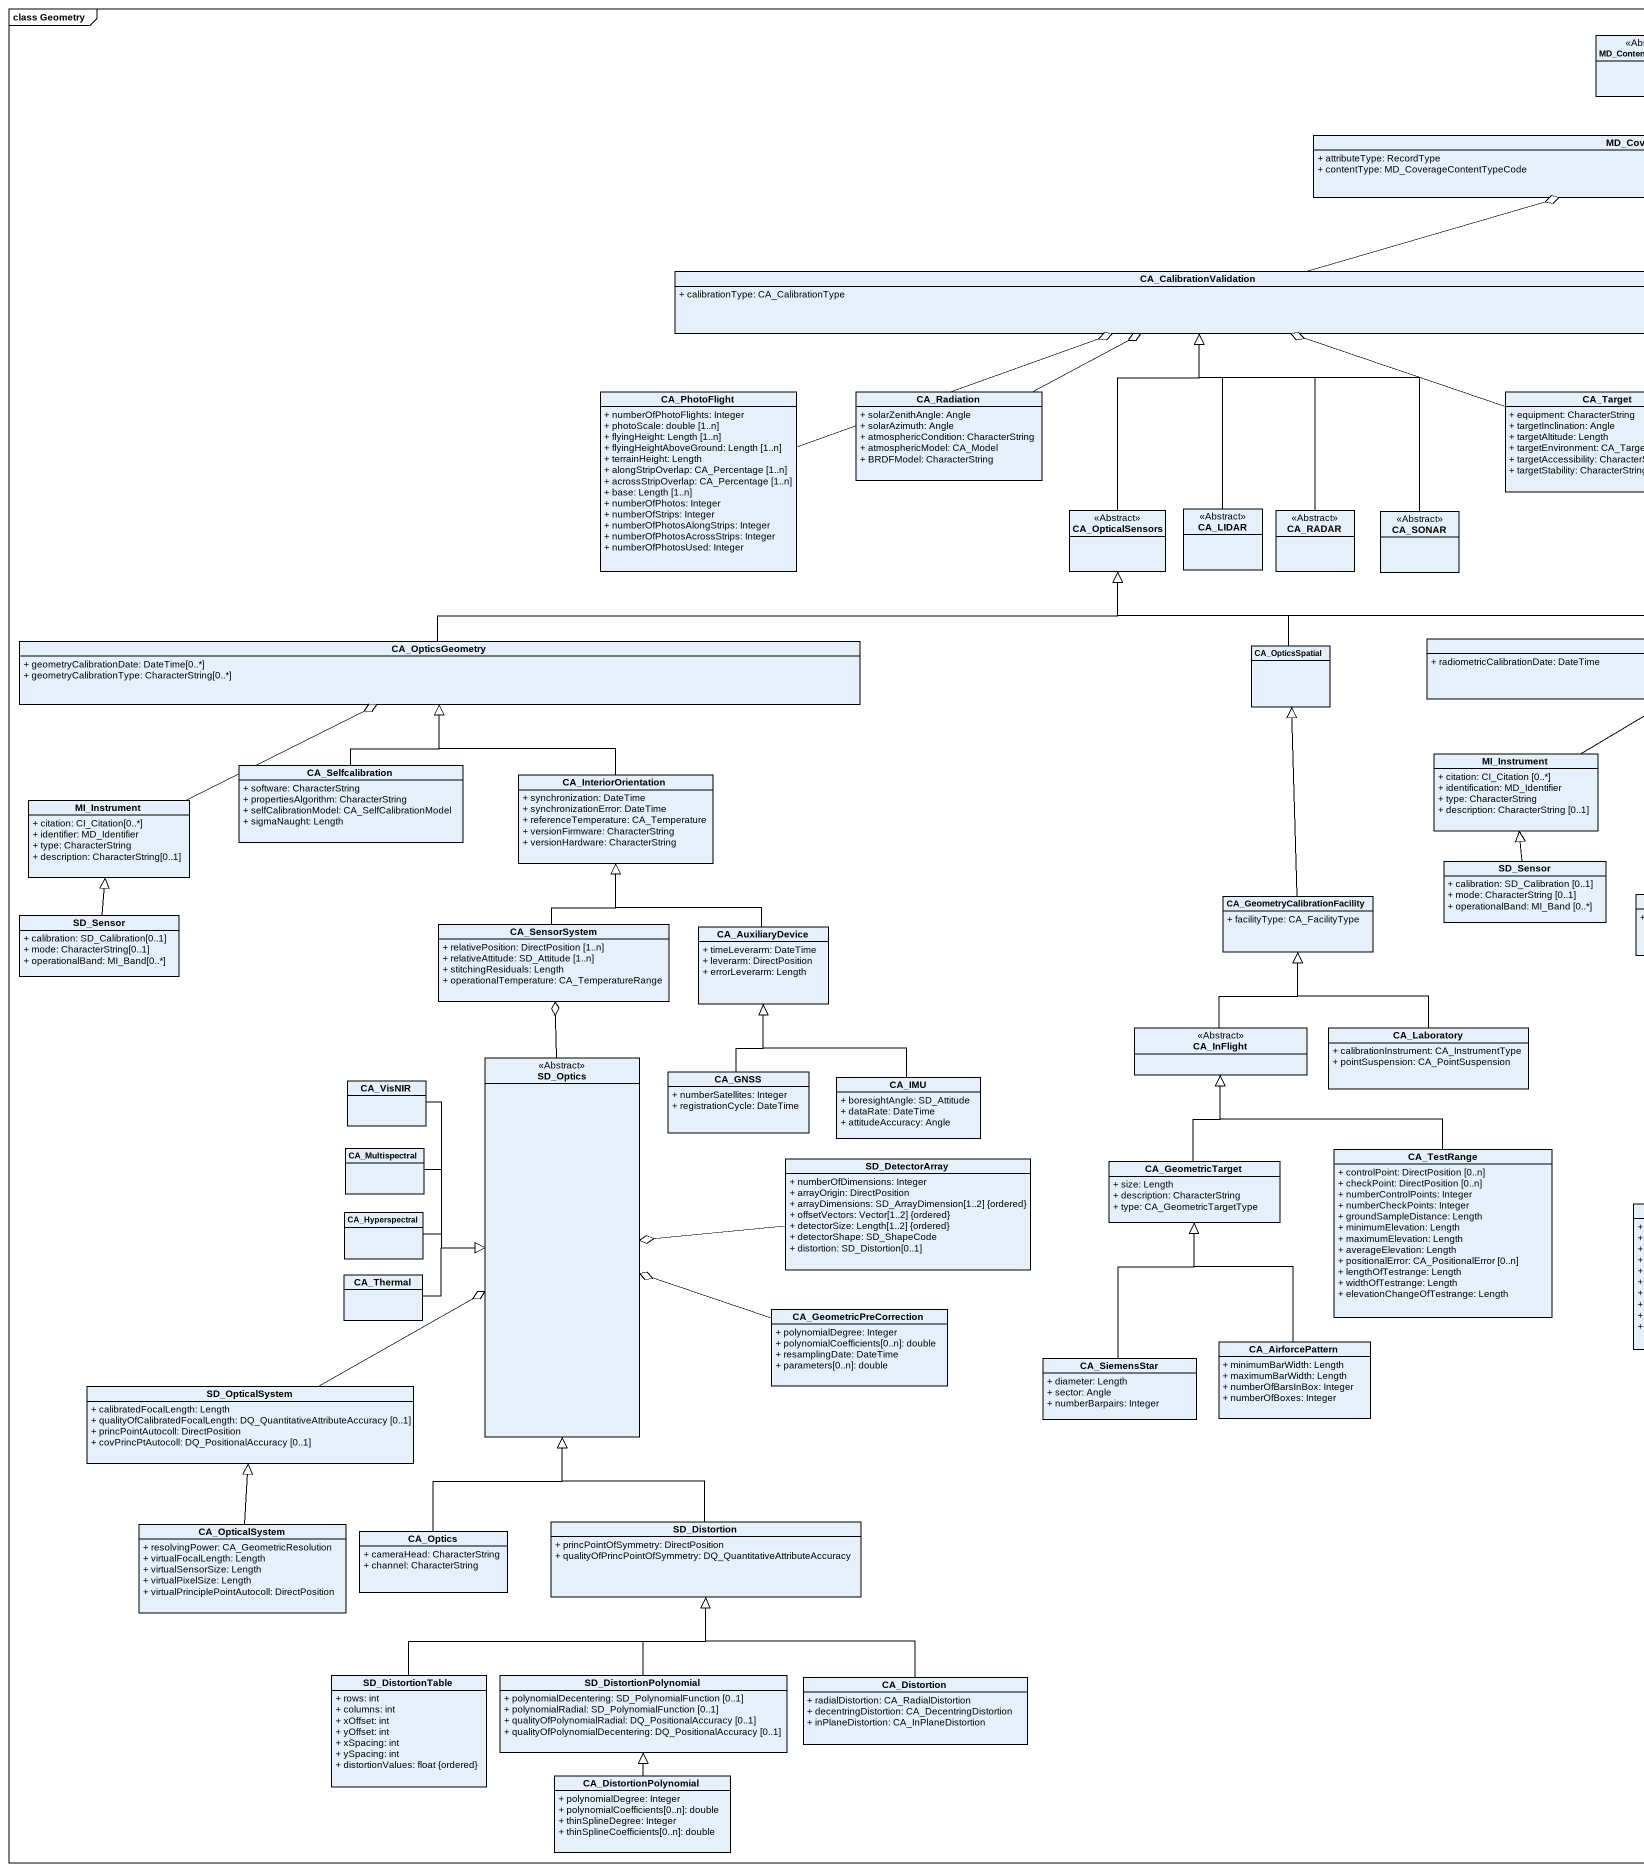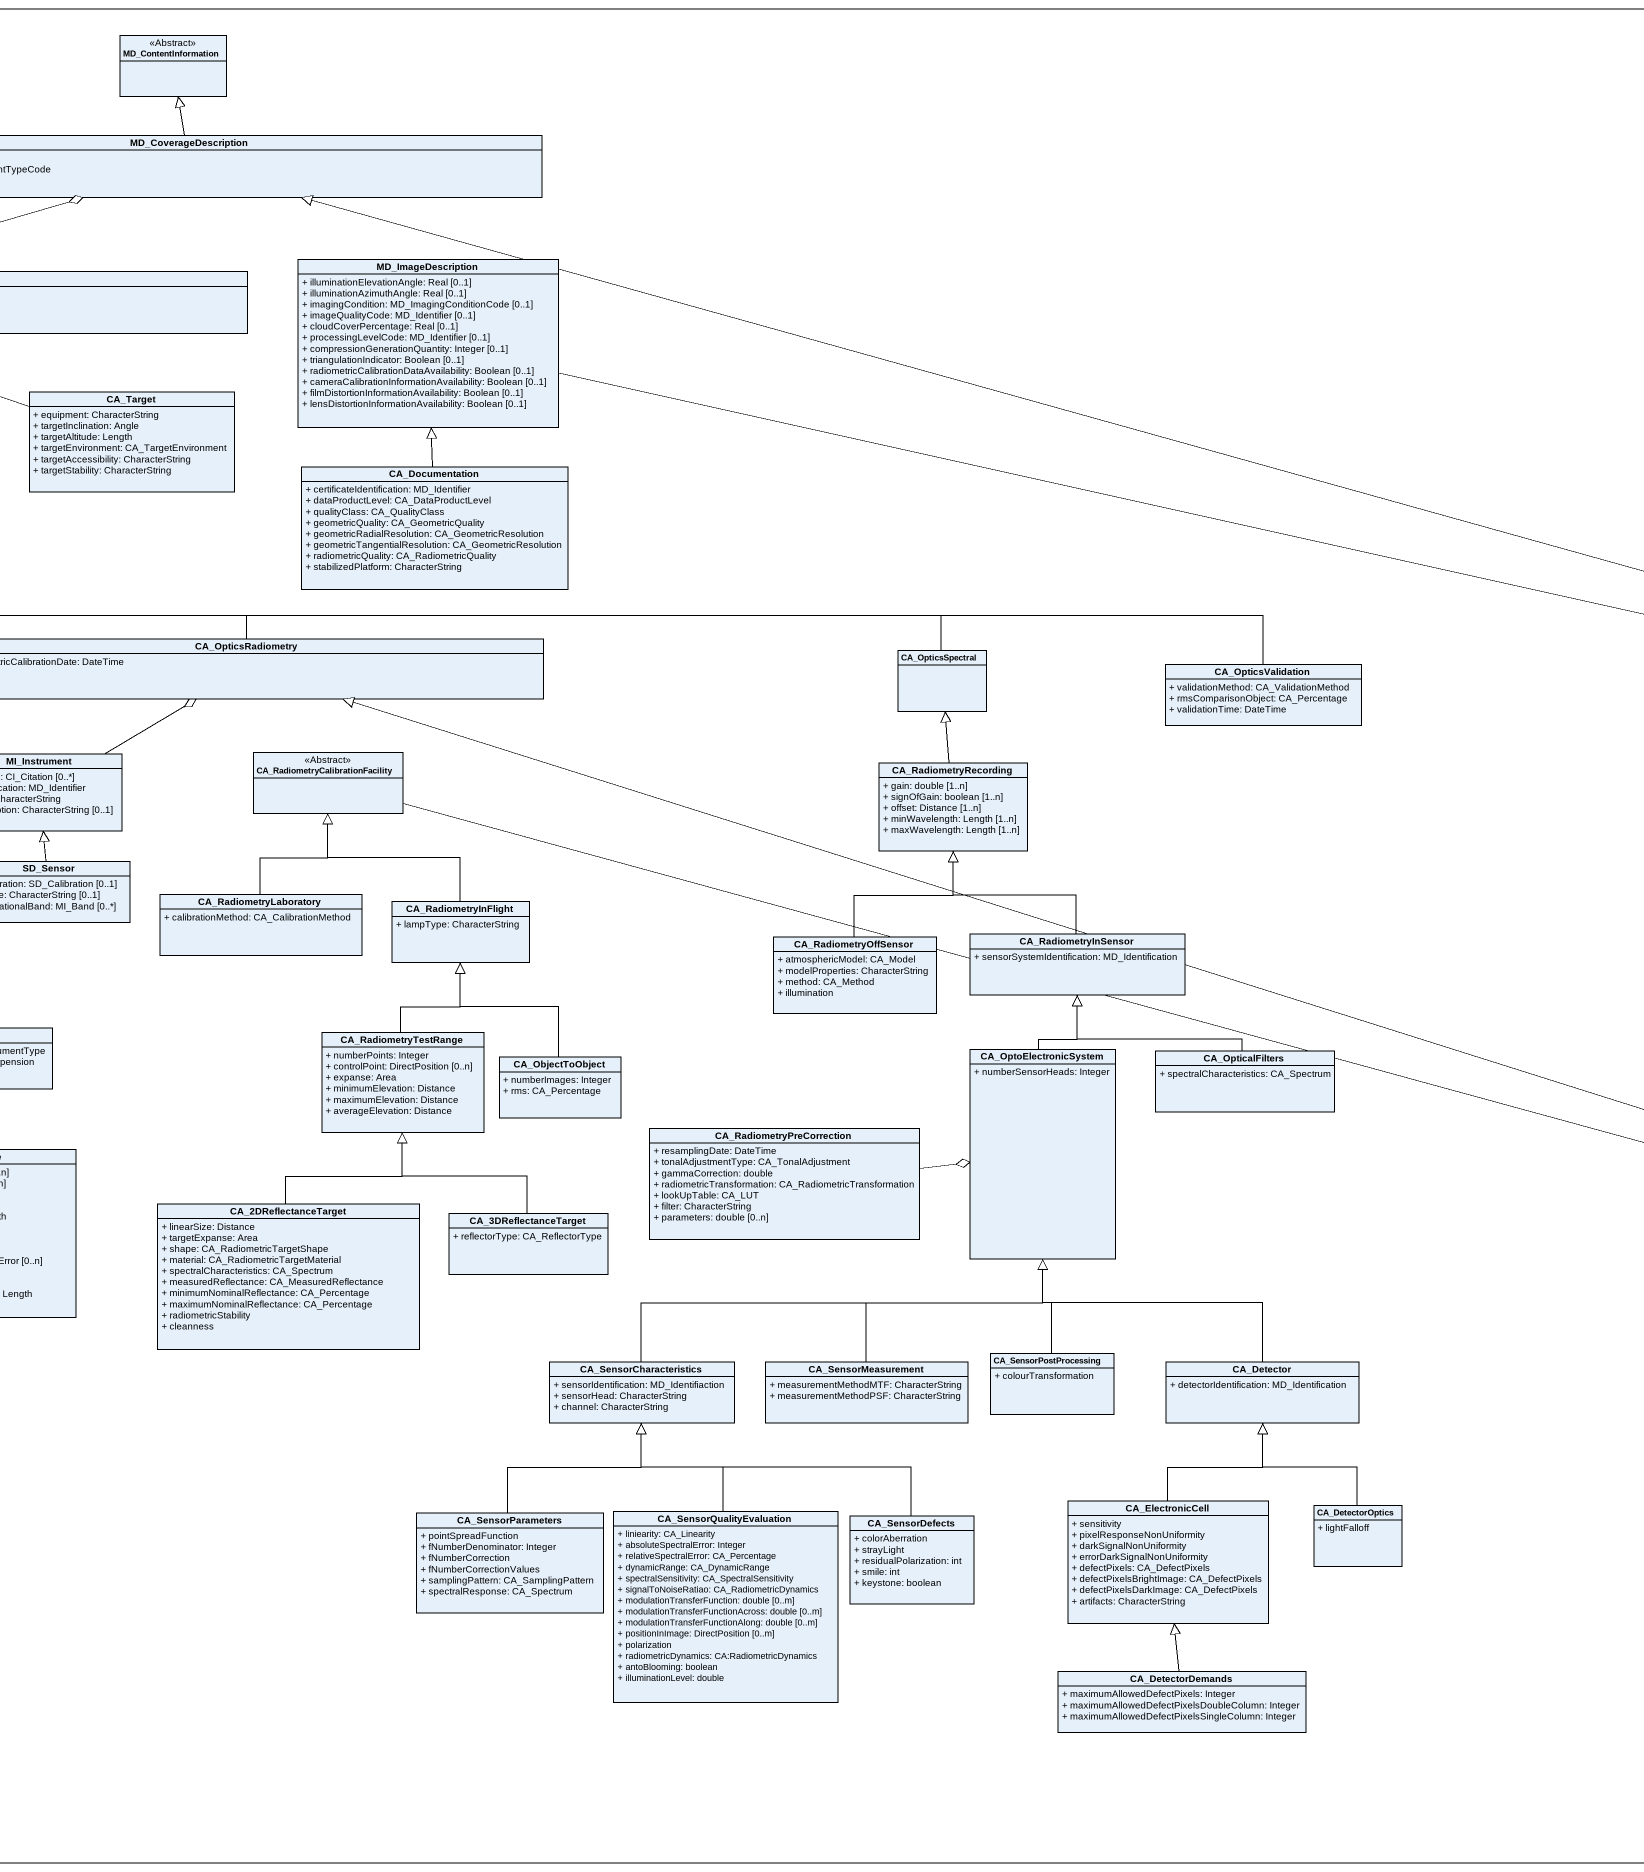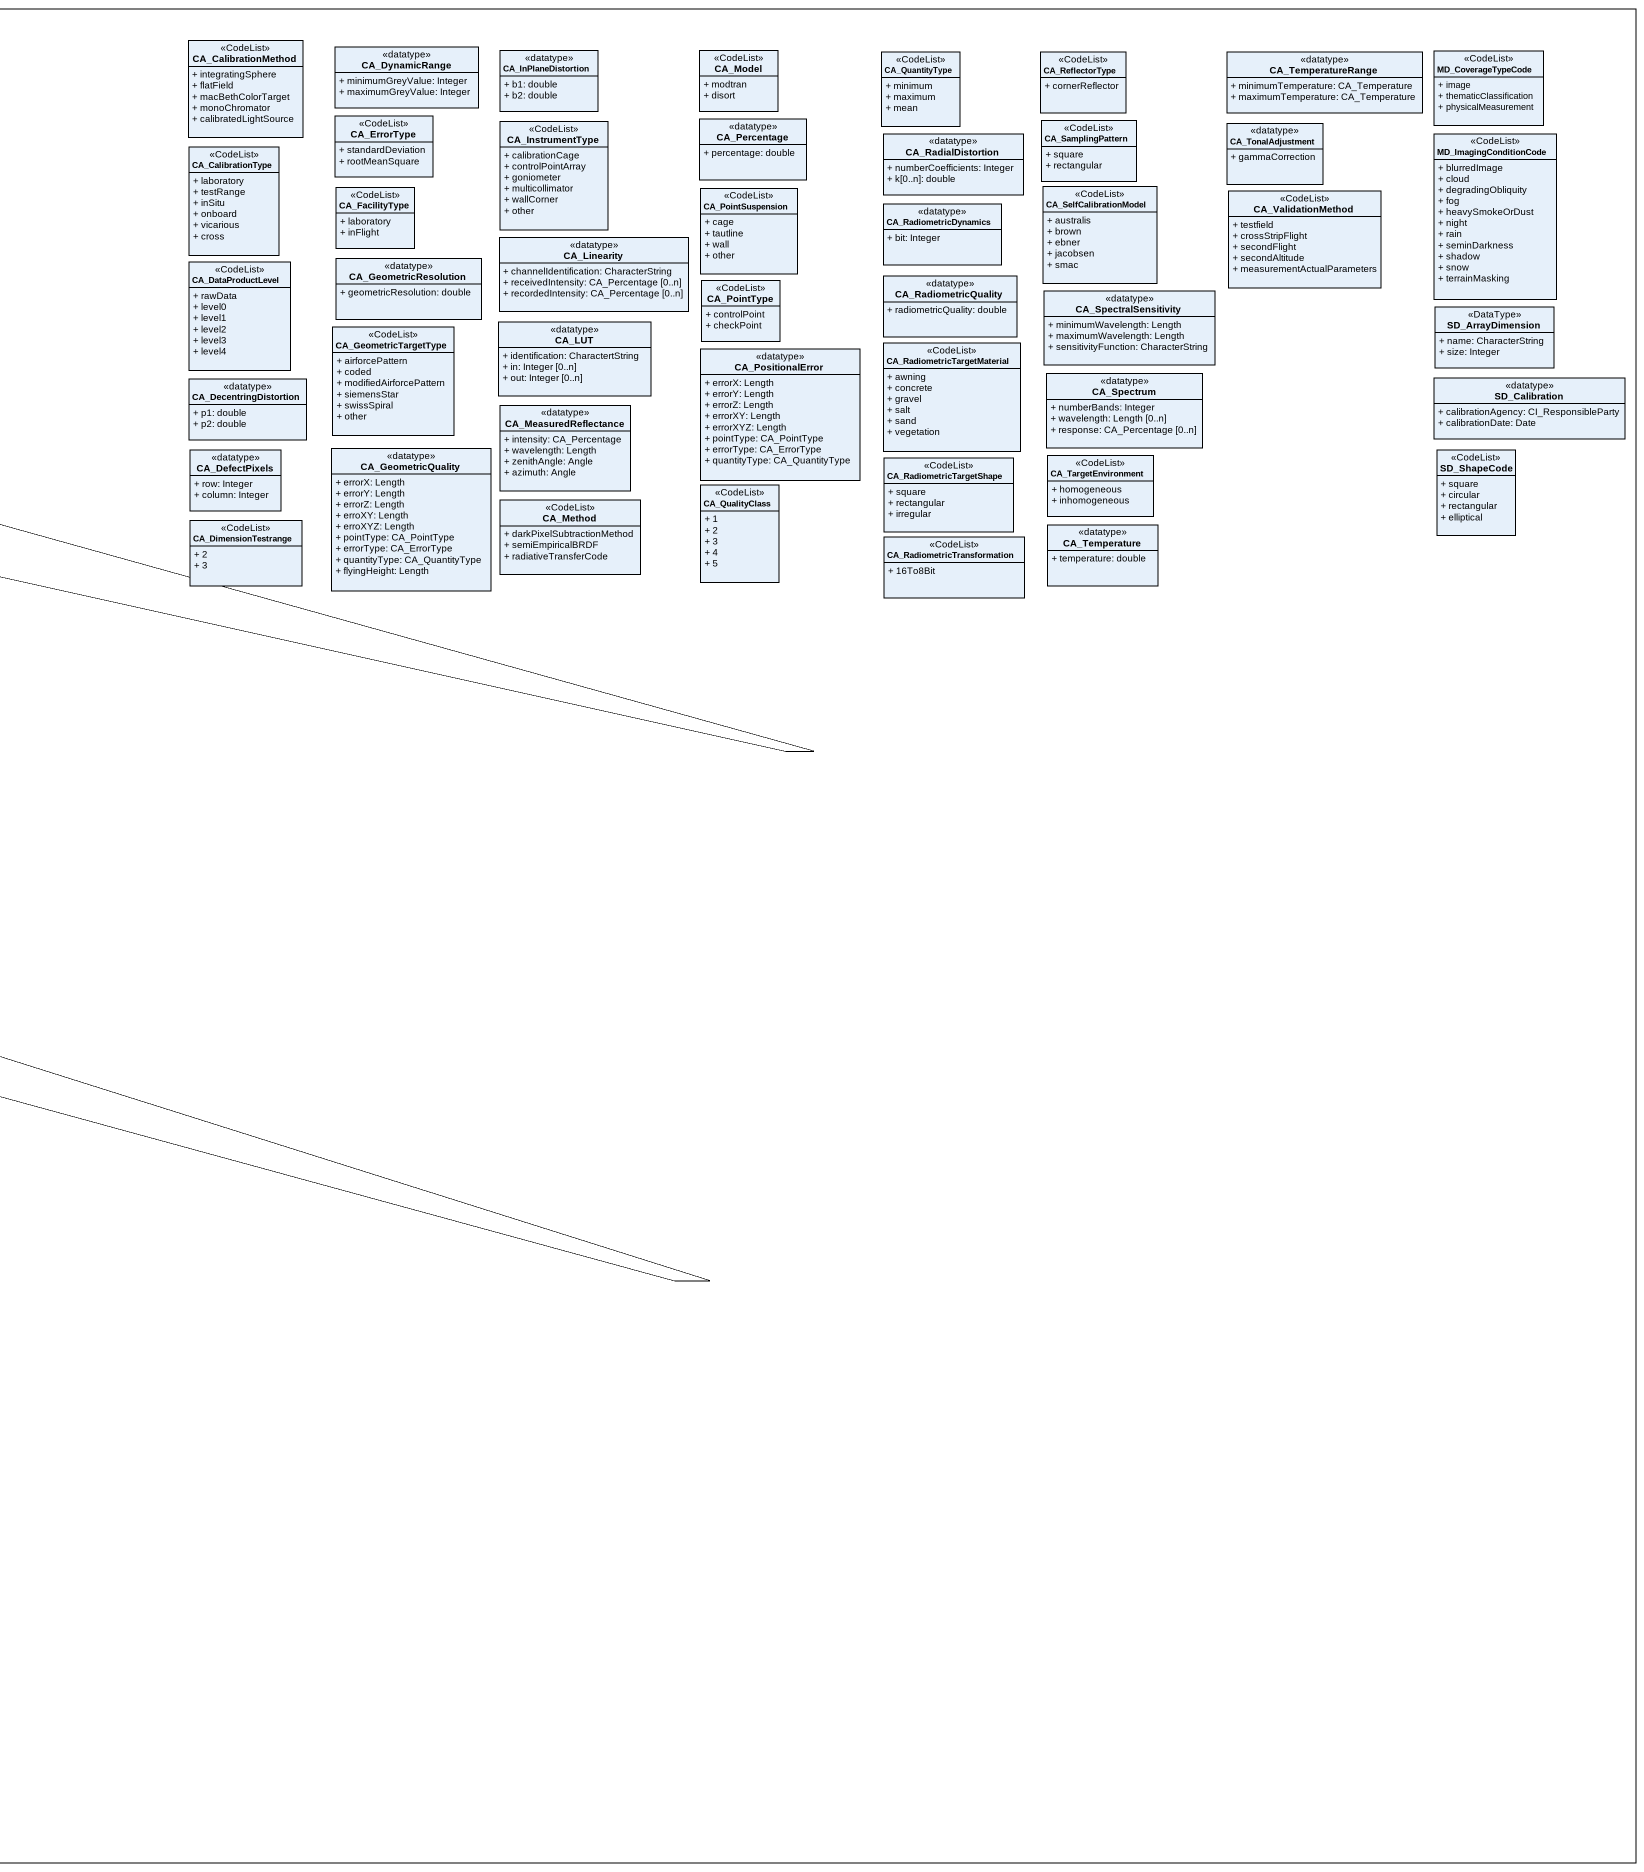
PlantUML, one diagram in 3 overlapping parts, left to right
@startuml
mainframe class Geometry
hide circle
hide empty members
skinparam classAttributeIconSize 0
class MD_ContentInformation <<Abstract>>
class CA_CalibrationMethod <<CodeList>> {
  + integratingSphere
  + flatField
  + macBethColorTarget
  + monoChromator
  + calibratedLightSource
}
class CA_DynamicRange <<datatype>> {
  + minimumGreyValue: Integer
  + maximumGreyValue: Integer
}
class CA_InPlaneDistortion <<datatype>> {
  + b1: double
  + b2: double
}
class CA_Model <<CodeList>> {
  + modtran
  + disort
}
class CA_QuantityType <<CodeList>> {
  + minimum
  + maximum
  + mean
}
class CA_ReflectorType <<CodeList>> {
  + cornerReflector
}
class CA_TemperatureRange <<datatype>> {
  + minimumTemperature: CA_Temperature
  + maximumTemperature: CA_Temperature
}
class MD_CoverageTypeCode <<CodeList>> {
  + image
  + thematicClassification
  + physicalMeasurement
}
class CA_ErrorType <<CodeList>> {
  + standardDeviation
  + rootMeanSquare
}
class CA_InstrumentType <<CodeList>> {
  + calibrationCage
  + controlPointArray
  + goniometer
  + multicollimator
  + wallCorner
  + other
}
class CA_Percentage <<datatype>> {
  + percentage: double
}
class CA_SamplingPattern <<CodeList>> {
  + square
  + rectangular
}
class CA_TonalAdjustment <<datatype>> {
  + gammaCorrection
}
class MD_CoverageDescription {
  + attributeType: RecordType
  + contentType: MD_CoverageContentTypeCode
}
class CA_CalibrationType <<CodeList>> {
  + laboratory
  + testRange
  + inSitu
  + onboard
  + vicarious
  + cross
}
class CA_RadialDistortion <<datatype>> {
  + numberCoefficients: Integer
  + k[0..n]: double
}
class MD_ImagingConditionCode <<CodeList>> {
  + blurredImage
  + cloud
  + degradingObliquity
  + fog
  + heavySmokeOrDust
  + night
  + rain
  + seminDarkness
  + shadow
  + snow
  + terrainMasking
}
class CA_FacilityType <<CodeList>> {
  + laboratory
  + inFlight
}
class CA_PointSuspension <<CodeList>> {
  + cage
  + tautline
  + wall
  + other
}
class CA_RadiometricDynamics <<datatype>> {
  + bit: Integer
}
class CA_SelfCalibrationModel <<CodeList>> {
  + australis
  + brown
  + ebner
  + jacobsen
  + smac
}
class CA_ValidationMethod <<CodeList>> {
  + testfield
  + crossStripFlight
  + secondFlight
  + secondAltitude
  + measurementActualParameters
}
class CA_Linearity <<datatype>> {
  + channelIdentification: CharacterString
  + receivedIntensity: CA_Percentage [0..n]
  + recordedIntensity: CA_Percentage [0..n]
}
class CA_CalibrationValidation {
  + calibrationType: CA_CalibrationType
}
class MD_ImageDescription {
  + illuminationElevationAngle: Real [0..1]
  + illuminationAzimuthAngle: Real [0..1]
  + imagingCondition: MD_ImagingConditionCode [0..1]
  + imageQualityCode: MD_Identifier [0..1]
  + cloudCoverPercentage: Real [0..1]
  + processingLevelCode: MD_Identifier [0..1]
  + compressionGenerationQuantity: Integer [0..1]
  + triangulationIndicator: Boolean [0..1]
  + radiometricCalibrationDataAvailability: Boolean [0..1]
  + cameraCalibrationInformationAvailability: Boolean [0..1]
  + filmDistortionInformationAvailability: Boolean [0..1]
  + lensDistortionInformationAvailability: Boolean [0..1]
}
class CA_DataProductLevel <<CodeList>> {
  + rawData
  + level0
  + level1
  + level2
  + level3
  + level4
}
class CA_GeometricResolution <<datatype>> {
  + geometricResolution: double
}
class CA_PointType <<CodeList>> {
  + controlPoint
  + checkPoint
}
class CA_RadiometricQuality <<datatype>> {
  + radiometricQuality: double
}
class CA_LUT <<datatype>> {
  + identification: CharactertString
  + in: Integer [0..n]
  + out: Integer [0..n]
}
class CA_SpectralSensitivity <<datatype>> {
  + minimumWavelength: Length
  + maximumWavelength: Length
  + sensitivityFunction: CharacterString
}
class SD_ArrayDimension <<DataType>> {
  + name: CharacterString
  + size: Integer
}
class CA_GeometricTargetType <<CodeList>> {
  + airforcePattern
  + coded
  + modifiedAirforcePattern
  + siemensStar
  + swissSpiral
  + other
}
class CA_PositionalError <<datatype>> {
  + errorX: Length
  + errorY: Length
  + errorZ: Length
  + errorXY: Length
  + errorXYZ: Length
  + pointType: CA_PointType
  + errorType: CA_ErrorType
  + quantityType: CA_QuantityType
}
class CA_RadiometricTargetMaterial <<CodeList>> {
  + awning
  + concrete
  + gravel
  + salt
  + sand
  + vegetation
}
class CA_PhotoFlight {
  + numberOfPhotoFlights: Integer
  + photoScale: double [1..n]
  + flyingHeight: Length [1..n]
  + flyingHeightAboveGround: Length [1..n]
  + terrainHeight: Length
  + alongStripOverlap: CA_Percentage [1..n]
  + acrossStripOverlap: CA_Percentage [1..n]
  + base: Length [1..n]
  + numberOfPhotos: Integer
  + numberOfStrips: Integer
  + numberOfPhotosAlongStrips: Integer
  + numberOfPhotosAcrossStrips: Integer
  + numberOfPhotosUsed: Integer
}
class CA_Radiation {
  + solarZenithAngle: Angle
  + solarAzimuth: Angle
  + atmosphericCondition: CharacterString
  + atmosphericModel: CA_Model
  + BRDFModel: CharacterString
}
class CA_Target {
  + equipment: CharacterString
  + targetInclination: Angle
  + targetAltitude: Length
  + targetEnvironment: CA_TargetEnvironment
  + targetAccessibility: CharacterString
  + targetStability: CharacterString
}
class CA_DecentringDistortion <<datatype>> {
  + p1: double
  + p2: double
}
class CA_Spectrum <<datatype>> {
  + numberBands: Integer
  + wavelength: Length [0..n]
  + response: CA_Percentage [0..n]
}
class SD_Calibration <<datatype>> {
  + calibrationAgency: CI_ResponsibleParty
  + calibrationDate: Date
}
class CA_MeasuredReflectance <<datatype>> {
  + intensity: CA_Percentage
  + wavelength: Length
  + zenithAngle: Angle
  + azimuth: Angle
}
class CA_Documentation {
  + certificateIdentification: MD_Identifier
  + dataProductLevel: CA_DataProductLevel
  + qualityClass: CA_QualityClass
  + geometricQuality: CA_GeometricQuality
  + geometricRadialResolution: CA_GeometricResolution
  + geometricTangentialResolution: CA_GeometricResolution
  + radiometricQuality: CA_RadiometricQuality
  + stabilizedPlatform: CharacterString
}
class CA_DefectPixels <<datatype>> {
  + row: Integer
  + column: Integer
}
class CA_GeometricQuality <<datatype>> {
  + errorX: Length
  + errorY: Length
  + errorZ: Length
  + erroXY: Length
  + erroXYZ: Length
  + pointType: CA_PointType
  + errorType: CA_ErrorType
  + quantityType: CA_QuantityType
  + flyingHeight: Length
}
class CA_RadiometricTargetShape <<CodeList>> {
  + square
  + rectangular
  + irregular
}
class CA_TargetEnvironment <<CodeList>> {
  + homogeneous
  + inhomogeneous
}
class SD_ShapeCode <<CodeList>> {
  + square
  + circular
  + rectangular
  + elliptical
}
class CA_OpticalSensors <<Abstract>>
class CA_LIDAR <<Abstract>>
class CA_RADAR <<Abstract>>
class CA_SONAR <<Abstract>>
class CA_DimensionTestrange <<CodeList>> {
  + 2
  + 3
}
class CA_Method <<CodeList>> {
  + darkPixelSubtractionMethod
  + semiEmpiricalBRDF
  + radiativeTransferCode
}
class CA_QualityClass <<CodeList>> {
  + 1
  + 2
  + 3
  + 4
  + 5
}
class CA_RadiometricTransformation <<CodeList>> {
  + 16To8Bit
}
class CA_Temperature <<datatype>> {
  + temperature: double
}
class CA_OpticsRadiometry {
  + radiometricCalibrationDate: DateTime
}
class CA_OpticsGeometry {
  + geometryCalibrationDate: DateTime[0..*]
  + geometryCalibrationType: CharacterString[0..*]
}
class CA_OpticsSpatial
class CA_OpticsSpectral
class CA_OpticsValidation {
  + validationMethod: CA_ValidationMethod
  + rmsComparisonObject: CA_Percentage
  + validationTime: DateTime
}
class MI_Instrument {
  + citation: CI_Citation [0..*]
  + identification: MD_Identifier
  + type: CharacterString
  + description: CharacterString [0..1]
}
class "CA_RadiometryCalibrationFacility" as CA_RadiometryCalibrationFaci <<Abstract>>
class CA_Selfcalibration {
  + software: CharacterString
  + propertiesAlgorithm: CharacterString
  + selfCalibrationModel: CA_SelfCalibrationModel
  + sigmaNaught: Length
}
class CA_InteriorOrientation {
  + synchronization: DateTime
  + synchronizationError: DateTime
  + referenceTemperature: CA_Temperature
  + versionFirmware: CharacterString
  + versionHardware: CharacterString
}
class CA_RadiometryRecording {
  + gain: double [1..n]
  + signOfGain: boolean [1..n]
  + offset: Distance [1..n]
  + minWavelength: Length [1..n]
  + maxWavelength: Length [1..n]
}
class "MI_Instrument" as MI_Instrument_2 {
  + citation: CI_Citation[0..*]
  + identifier: MD_Identifier
  + type: CharacterString
  + description: CharacterString[0..1]
}
class SD_Sensor {
  + calibration: SD_Calibration [0..1]
  + mode: CharacterString [0..1]
  + operationalBand: MI_Band [0..*]
}
class "SD_Sensor" as SD_Sensor_2 {
  + calibration: SD_Calibration[0..1]
  + mode: CharacterString[0..1]
  + operationalBand: MI_Band[0..*]
}
class "CA_GeometryCalibrationFacility" as CA_GeometryCalibrationFacili {
  + facilityType: CA_FacilityType
}
class CA_RadiometryLaboratory {
  + calibrationMethod: CA_CalibrationMethod
}
class CA_RadiometryInFlight {
  + lampType: CharacterString
}
class CA_SensorSystem {
  + relativePosition: DirectPosition [1..n]
  + relativeAttitude: SD_Attitude [1..n]
  + stitchingResiduals: Length
  + operationalTemperature: CA_TemperatureRange
}
class CA_AuxiliaryDevice {
  + timeLeverarm: DateTime
  + leverarm: DirectPosition
  + errorLeverarm: Length
}
class CA_RadiometryOffSensor {
  + atmosphericModel: CA_Model
  + modelProperties: CharacterString
  + method: CA_Method
  + illumination
}
class CA_RadiometryInSensor {
  + sensorSystemIdentification: MD_Identification
}
class CA_InFlight <<Abstract>>
class CA_Laboratory {
  + calibrationInstrument: CA_InstrumentType
  + pointSuspension: CA_PointSuspension
}
class CA_RadiometryTestRange {
  + numberPoints: Integer
  + controlPoint: DirectPosition [0..n]
  + expanse: Area
  + minimumElevation: Distance
  + maximumElevation: Distance
  + averageElevation: Distance
}
class SD_Optics <<Abstract>>
class CA_GNSS {
  + numberSatellites: Integer
  + registrationCycle: DateTime
}
class CA_ObjectToObject {
  + numberImages: Integer
  + rms: CA_Percentage
}
class CA_OptoElectronicSystem {
  + numberSensorHeads: Integer
}
class CA_OpticalFilters {
  + spectralCharacteristics: CA_Spectrum
}
class CA_VisNIR
class CA_IMU {
  + boresightAngle: SD_Attitude
  + dataRate: DateTime
  + attitudeAccuracy: Angle
}
class CA_Multispectral
class CA_TestRange {
  + controlPoint: DirectPosition [0..n]
  + checkPoint: DirectPosition [0..n]
  + numberControlPoints: Integer
  + numberCheckPoints: Integer
  + groundSampleDistance: Length
  + minimumElevation: Length
  + maximumElevation: Length
  + averageElevation: Length
  + positionalError: CA_PositionalError [0..n]
  + lengthOfTestrange: Length
  + widthOfTestrange: Length
  + elevationChangeOfTestrange: Length
}
class CA_RadiometryPreCorrection {
  + resamplingDate: DateTime
  + tonalAdjustmentType: CA_TonalAdjustment
  + gammaCorrection: double
  + radiometricTransformation: CA_RadiometricTransformation
  + lookUpTable: CA_LUT
  + filter: CharacterString
  + parameters: double [0..n]
}
class SD_DetectorArray {
  + numberOfDimensions: Integer
  + arrayOrigin: DirectPosition
  + arrayDimensions: SD_ArrayDimension[1..2] {ordered}
  + offsetVectors: Vector[1..2] {ordered}
  + detectorSize: Length[1..2] {ordered}
  + detectorShape: SD_ShapeCode
  + distortion: SD_Distortion[0..1]
}
class CA_GeometricTarget {
  + size: Length
  + description: CharacterString
  + type: CA_GeometricTargetType
}
class CA_Hyperspectral
class CA_2DReflectanceTarget {
  + linearSize: Distance
  + targetExpanse: Area
  + shape: CA_RadiometricTargetShape
  + material: CA_RadiometricTargetMaterial
  + spectralCharacteristics: CA_Spectrum
  + measuredReflectance: CA_MeasuredReflectance
  + minimumNominalReflectance: CA_Percentage
  + maximumNominalReflectance: CA_Percentage
  + radiometricStability
  + cleanness
}
class CA_3DReflectanceTarget {
  + reflectorType: CA_ReflectorType
}
class CA_Thermal
class CA_GeometricPreCorrection {
  + polynomialDegree: Integer
  + polynomialCoefficients[0..n]: double
  + resamplingDate: DateTime
  + parameters[0..n]: double
}
class CA_AirforcePattern {
  + minimumBarWidth: Length
  + maximumBarWidth: Length
  + numberOfBarsInBox: Integer
  + numberOfBoxes: Integer
}
class SD_OpticalSystem {
  + calibratedFocalLength: Length
  + qualityOfCalibratedFocalLength: DQ_QuantitativeAttributeAccuracy [0..1]
  + princPointAutocoll: DirectPosition
  + covPrincPtAutocoll: DQ_PositionalAccuracy [0..1]
}
class CA_SiemensStar {
  + diameter: Length
  + sector: Angle
  + numberBarpairs: Integer
}
class CA_SensorCharacteristics {
  + sensorIdentification: MD_Identifiaction
  + sensorHead: CharacterString
  + channel: CharacterString
}
class CA_SensorMeasurement {
  + measurementMethodMTF: CharacterString
  + measurementMethodPSF: CharacterString
}
class CA_SensorPostProcessing {
  + colourTransformation
}
class CA_Detector {
  + detectorIdentification: MD_Identification
}
class CA_ElectronicCell {
  + sensitivity
  + pixelResponseNonUniformity
  + darkSignalNonUniformity
  + errorDarkSignalNonUniformity
  + defectPixels: CA_DefectPixels
  + defectPixelsBrightImage: CA_DefectPixels
  + defectPixelsDarkImage: CA_DefectPixels
  + artifacts: CharacterString
}
class CA_DetectorOptics {
  + lightFalloff
}
class CA_OpticalSystem {
  + resolvingPower: CA_GeometricResolution
  + virtualFocalLength: Length
  + virtualSensorSize: Length
  + virtualPixelSize: Length
  + virtualPrinciplePointAutocoll: DirectPosition
}
class CA_Optics {
  + cameraHead: CharacterString
  + channel: CharacterString
}
class SD_Distortion {
  + princPointOfSymmetry: DirectPosition
  + qualityOfPrincPointOfSymmetry: DQ_QuantitativeAttributeAccuracy
}
class CA_SensorParameters {
  + pointSpreadFunction
  + fNumberDenominator: Integer
  + fNumberCorrection
  + fNumberCorrectionValues
  + samplingPattern: CA_SamplingPattern
  + spectralResponse: CA_Spectrum
}
class CA_SensorQualityEvaluation {
  + liniearity: CA_Linearity
  + absoluteSpectralError: Integer
  + relativeSpectralError: CA_Percentage
  + dynamicRange: CA_DynamicRange
  + spectralSensitivity: CA_SpectralSensitivity
  + signalToNoiseRatiao: CA_RadiometricDynamics
  + modulationTransferFunction: double [0..m]
  + modulationTransferFunctionAcross: double [0..m]
  + modulationTransferFunctionAlong: double [0..m]
  + positionInImage: DirectPosition [0..m]
  + polarization
  + radiometricDynamics: CA:RadiometricDynamics
  + antoBlooming: boolean
  + illuminationLevel: double
}
class CA_SensorDefects {
  + colorAberration
  + strayLight
  + residualPolarization: int
  + smile: int
  + keystone: boolean
}
class SD_DistortionTable {
  + rows: int
  + columns: int
  + xOffset: int
  + yOffset: int
  + xSpacing: int
  + ySpacing: int
  + distortionValues: float {ordered}
}
class SD_DistortionPolynomial {
  + polynomialDecentering: SD_PolynomialFunction [0..1]
  + polynomialRadial: SD_PolynomialFunction [0..1]
  + qualityOfPolynomialRadial: DQ_PositionalAccuracy [0..1]
  + qualityOfPolynomialDecentering: DQ_PositionalAccuracy [0..1]
}
class CA_Distortion {
  + radialDistortion: CA_RadialDistortion
  + decentringDistortion: CA_DecentringDistortion
  + inPlaneDistortion: CA_InPlaneDistortion
}
class CA_DetectorDemands {
  + maximumAllowedDefectPixels: Integer
  + maximumAllowedDefectPixelsDoubleColumn: Integer
  + maximumAllowedDefectPixelsSingleColumn: Integer
}
class CA_DistortionPolynomial {
  + polynomialDegree: Integer
  + polynomialCoefficients[0..n]: double
  + thinSplineDegree: Integer
  + thinSplineCoefficients[0..n]: double
}
MD_CoverageDescription -up-|> MD_ContentInformation
CA_CalibrationValidation -right-o MD_CoverageDescription
MD_ImageDescription -up-|> MD_CoverageDescription
CA_PhotoFlight -right-o CA_CalibrationValidation
CA_Radiation -right-o CA_CalibrationValidation
CA_Target -left-o CA_CalibrationValidation
CA_Documentation -up-|> MD_ImageDescription
CA_OpticalSensors -up-|> CA_CalibrationValidation
CA_LIDAR -up-|> CA_CalibrationValidation
CA_RADAR -up-|> CA_CalibrationValidation
CA_SONAR -up-|> CA_CalibrationValidation
CA_OpticsRadiometry -left-|> CA_OpticalSensors
CA_OpticsGeometry -right-|> CA_OpticalSensors
CA_OpticsSpatial -up-|> CA_OpticalSensors
CA_OpticsSpectral -left-|> CA_OpticalSensors
CA_OpticsValidation -left-|> CA_OpticalSensors
MI_Instrument -right-o CA_OpticsRadiometry
CA_RadiometryCalibrationFaci -up-|> CA_OpticsRadiometry
CA_Selfcalibration -up-|> CA_OpticsGeometry
CA_InteriorOrientation -up-|> CA_OpticsGeometry
CA_RadiometryRecording -up-|> CA_OpticsSpectral
MI_Instrument_2 -right-o CA_OpticsGeometry
SD_Sensor -up-|> MI_Instrument
SD_Sensor_2 -up-|> MI_Instrument_2
CA_GeometryCalibrationFacili -up-|> CA_OpticsSpatial
CA_RadiometryLaboratory -up-|> CA_RadiometryCalibrationFaci
CA_RadiometryInFlight -up-|> CA_RadiometryCalibrationFaci
CA_SensorSystem -up-|> CA_InteriorOrientation
CA_AuxiliaryDevice -up-|> CA_InteriorOrientation
CA_RadiometryOffSensor -up-|> CA_RadiometryRecording
CA_RadiometryInSensor -up-|> CA_RadiometryRecording
CA_InFlight -up-|> CA_GeometryCalibrationFacili
CA_Laboratory -up-|> CA_GeometryCalibrationFacili
CA_RadiometryTestRange -up-|> CA_RadiometryInFlight
SD_Optics -up-o CA_SensorSystem
CA_GNSS -up-|> CA_AuxiliaryDevice
CA_ObjectToObject -up-|> CA_RadiometryInFlight
CA_OptoElectronicSystem -up-|> CA_RadiometryInSensor
CA_OpticalFilters -up-|> CA_RadiometryInSensor
CA_VisNIR --|> SD_Optics
CA_IMU -up-|> CA_AuxiliaryDevice
CA_Multispectral -right-|> SD_Optics
CA_TestRange -up-|> CA_InFlight
CA_RadiometryPreCorrection -right-o CA_OptoElectronicSystem
SD_DetectorArray -left-o SD_Optics
CA_GeometricTarget -up-|> CA_InFlight
CA_Hyperspectral -right-|> SD_Optics
CA_2DReflectanceTarget -up-|> CA_RadiometryTestRange
CA_3DReflectanceTarget -up-|> CA_RadiometryTestRange
CA_Thermal -right-|> SD_Optics
CA_GeometricPreCorrection -left-o SD_Optics
CA_AirforcePattern -up-|> CA_GeometricTarget
SD_OpticalSystem -right-o SD_Optics
CA_SiemensStar -up-|> CA_GeometricTarget
CA_SensorCharacteristics -right-|> CA_OptoElectronicSystem
CA_SensorMeasurement -up-|> CA_OptoElectronicSystem
CA_SensorPostProcessing -up-|> CA_OptoElectronicSystem
CA_Detector -up-|> CA_OptoElectronicSystem
CA_ElectronicCell -up-|> CA_Detector
CA_DetectorOptics -up-|> CA_Detector
CA_OpticalSystem -up-|> SD_OpticalSystem
CA_Optics -up-|> SD_Optics
SD_Distortion -up-|> SD_Optics
CA_SensorParameters -up-|> CA_SensorCharacteristics
CA_SensorQualityEvaluation -up-|> CA_SensorCharacteristics
CA_SensorDefects -up-|> CA_SensorCharacteristics
SD_DistortionTable -right-|> SD_Distortion
SD_DistortionPolynomial -up-|> SD_Distortion
CA_Distortion -up-|> SD_Distortion
CA_DetectorDemands -up-|> CA_ElectronicCell
CA_DistortionPolynomial -up-|> SD_DistortionPolynomial
@enduml
